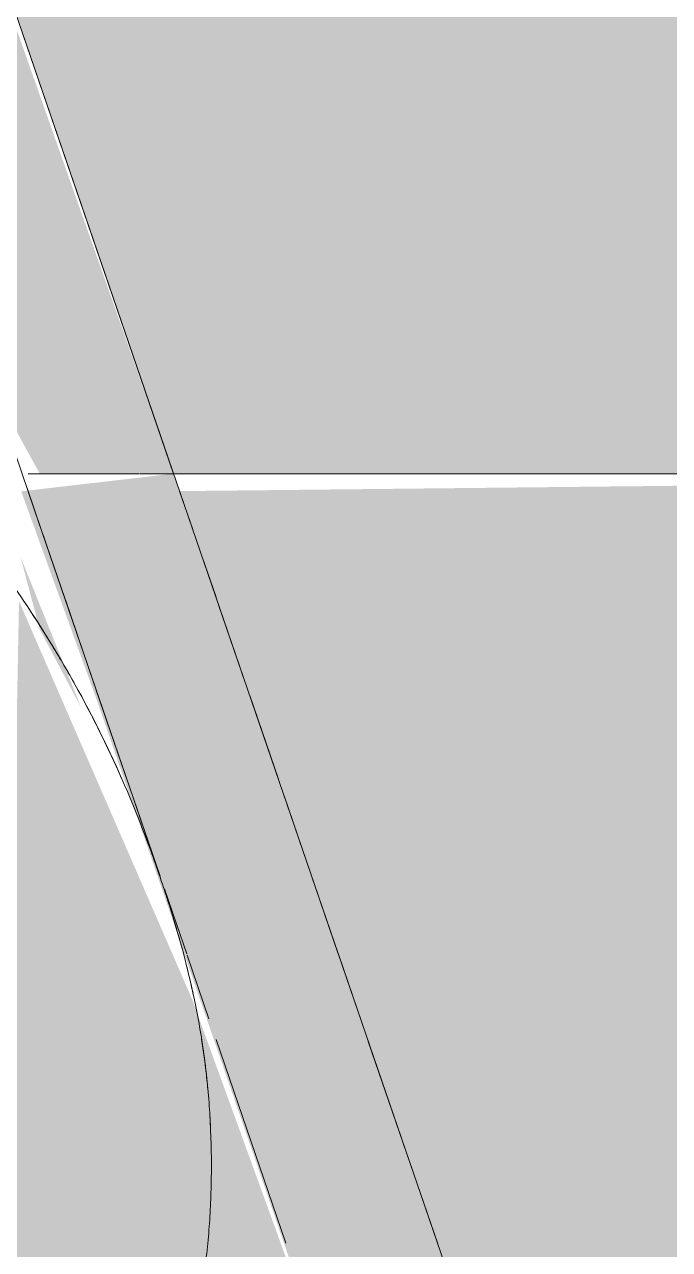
# Model space of a CAD drawing. Header units: millimetres. Extents: x 63432 to 177405, y -1987 to 27578.
# Drawn here: x 163043.96 to 163052.51, y 8829.22 to 8845.45 of the extents above; entities that cross this region are included whole.
import ezdxf

# ---------------------------------------------------------------- set-up
doc = ezdxf.new("R2010")
doc.units = ezdxf.units.MM
for name, color, linetype, lineweight, true_color in [('I-FURN-16', 7, 'Continuous', 9, 0xd1b79e), ('I-FURN-19', 7, 'Continuous', 9, 0x242424), ('I-FURN-20', 7, 'Continuous', 9, 0x3a3a3a), ('I-FURN-22', 7, 'Continuous', 9, 0x302a24), ('I-FURN-24', 7, 'Continuous', 9, 0x1e1e1e), ('I-FURN-26', 7, 'Continuous', 9, 0x2d2d2d), ('I-FURN-28', 7, 'Continuous', 9, 0x1a1a1a), ('I-FURN-30', 7, 'Continuous', 9, 0x4c4c4c), ('I-FURN-31', 7, 'Continuous', 9, 0x221e1a), ('I-FURN-32', 7, 'Continuous', 9, 0x2a241e), ('I-FURN-35', 7, 'Continuous', 9, 0x171717), ('I-FURN-36', 7, 'Continuous', 9, 0x121212), ('I-FURN-37', 7, 'Continuous', 9, 0x584c3f), ('I-FURN-38', 7, 'Continuous', 9, 0xa58c72), ('I-FURN-40', 7, 'Continuous', 9, 0x312b25), ('I-FURN-44', 7, 'Continuous', 9, 0x352d25), ('I-FURN-45', 7, 'Continuous', 9, 0x3f372f), ('I-FURN-48', 7, 'Continuous', 9, 0x131313), ('I-FURN-52', 7, 'Continuous', 9, 0x27231e), ('I-FURN-55', 7, 'Continuous', 9, 0x3d3731), ('I-FURN-56', 7, 'Continuous', 9, 0x514840), ('I-FURN-6', 7, 'Continuous', 9, 0xc0c0c0), ('I-FURN-61', 7, 'Continuous', 9, 0xcabbac), ('I-FURN-62', 7, 'Continuous', 9, 0x8b8b8b), ('I-FURN-63', 7, 'Continuous', 9, 0x4c443d), ('I-FURN-66', 7, 'Continuous', 9, 0x6e6155), ('I-FURN-67', 7, 'Continuous', 9, 0x332d27), ('I-FURN-68', 7, 'Continuous', 9, 0x423a31), ('I-FURN-70', 7, 'Continuous', 9, 0x786d63), ('I-FURN-71', 7, 'Continuous', 9, 0xa59687), ('I-FURN-75', 7, 'Continuous', 9, 0x6b635c), ('I-FURN-77', 7, 'Continuous', 9, 0x92877d), ('I-FURN-78', 7, 'Continuous', 9, 0x58514a)]:
    doc.layers.add(name, color=color, linetype=linetype, lineweight=lineweight, true_color=true_color)
doc.layers.add('I-FURN-17', color=7, linetype='Continuous', lineweight=9, true_color=0x111111, transparency=0.7)
doc.layers.add('I-FURN-18', color=7, linetype='Continuous', lineweight=9, true_color=0xe2b180, transparency=0.7)

# ---------------------------------------------------------------- blocks, each defined once
blk = doc.blocks.new('Chair - Tablet Arm - Chair - Tablet Arm-V78-Развертка 3_12-6')
at = {"layer": 'I-FURN-17'}
h = blk.add_hatch(color=256, dxfattribs=at)
h.paths.add_polyline_path([(-81122.981, 8826.8), (-81120.695, 8826.863), (-81124.356, 8839.031), (-81124.496, 8839.5), (-81315.015, 8839.231), (-81316.609, 8834.517), (-81319.241, 8826.8), (-81157.593, 8826.8)])
h.paths.add_polyline_path([(-81105.323, 8826.8), (-81088.041, 8826.8), (-81088.041, 8839.5), (-81109.598, 8839.269), (-81105.335, 8826.833)])
for points in [[(-81107.213, 8826.8), (-81105.335, 8826.833), (-81109.678, 8839.5), (-81111.698, 8839.266), (-81110.691, 8836.486), (-81107.355, 8826.8)], [(-81110.903, 8836.401), (-81111.707, 8838.396), (-81111.452, 8837.434), (-81111.031, 8836.641)]]:
    blk.add_hatch(color=256, dxfattribs=at).paths.add_polyline_path(points)
h = blk.add_hatch(color=256, dxfattribs=at)
h.paths.add_polyline_path([(-81114.046, 8826.8), (-81107.378, 8826.874), (-81109.433, 8832.533), (-81111.727, 8837.81), (-81111.759, 8836.12), (-81112.53, 8835.166), (-81114.608, 8833.117), (-81115.982, 8832.447), (-81114.063, 8826.85)])
h.paths.add_polyline_path([(-81113.529, 8834.015), (-81113.076, 8834.563), (-81113.526, 8834.02)])
h.paths.add_polyline_path([(-81112.401, 8835.584), (-81111.824, 8836.319), (-81112.096, 8836.264), (-81112.296, 8835.836)])
at = {"layer": 'I-FURN-18'}
h = blk.add_hatch(color=256, dxfattribs=at)
h.paths.add_polyline_path([(-81127.34, 8839.5), (-81124.151, 8839.5), (-81124.065, 8842.304), (-81127.458, 8852.2), (-81156.5, 8852.2), (-81156.5, 8839.5), (-81131.162, 8839.5)])
h.paths.add_polyline_path([(-81088.371, 8839.5), (-81086.1, 8839.727), (-81080.3, 8840.405), (-81080.3, 8852.2), (-81113.951, 8851.964), (-81109.678, 8839.5), (-81093.142, 8839.5)])
h = blk.add_hatch(color=256, dxfattribs=at)
h.paths.add_polyline_path([(-81115.561, 8839.5), (-81113.123, 8839.5), (-81114.166, 8840.322), (-81116.116, 8841.38), (-81118.942, 8841.08), (-81120.224, 8839.5), (-81116.045, 8839.5)])
h.paths.add_polyline_path([(-81110.129, 8839.5), (-81109.678, 8839.5), (-81114.166, 8852.2), (-81127.458, 8852.2), (-81123.519, 8841.378), (-81122.331, 8843.079), (-81119.733, 8844.5), (-81116.909, 8844.623), (-81114.166, 8843.34), (-81112.352, 8841.141), (-81111.452, 8839.5), (-81110.342, 8839.5)])
at = {"layer": 'I-FURN-19'}
for p, q in [((-81109.423, 8838.758), (-81109.598, 8839.269)), ((-81109.116, 8837.861), (-81109.299, 8838.396)), ((-81108.729, 8836.732), (-81109.082, 8837.763)), ((-81108.289, 8835.45), (-81108.669, 8836.559)), ((-81107.496, 8833.136), (-81108.213, 8835.229)), ((-81107.183, 8832.224), (-81107.489, 8833.117)), ((-81106.177, 8829.29), (-81107.098, 8831.975))]:
    blk.add_line(p, q, dxfattribs=at)
at = {"layer": 'I-FURN-22'}
for p, q in [((-81110.139, 8839.5), (-81111.45, 8839.5)), ((-81109.458, 8839.5), (-81109.919, 8839.5))]:
    blk.add_line(p, q, dxfattribs=at)
at = {"layer": 'I-FURN-24'}
blk.add_line((-81109.868, 8834.194), (-81110.183, 8835.113), dxfattribs=at)
for points, knots in [([(-81110.218, 8835.113), (-81110.124, 8834.883), (-81110.007, 8834.579), (-81109.897, 8834.269), (-81109.872, 8834.195)], [-0.55555556, -0.55555556, -0.55555556, -0.55555556, -0.52777778, -0.51915462, -0.51915462, -0.51915462, -0.51915462]), ([(-81109.805, 8833.998), (-81109.772, 8833.899), (-81109.68, 8833.613), (-81109.597, 8833.326), (-81109.547, 8833.138)], [-0.51148303, -0.51148303, -0.51148303, -0.51148303, -0.5, -0.47829669, -0.47829669, -0.47829669, -0.47829669])]:
    blk.add_open_spline(points, degree=3, knots=knots, dxfattribs=at)
blk.add_open_spline([(-81109.543, 8833.12), (-81109.498, 8832.951), (-81109.457, 8832.782), (-81109.421, 8832.613)], degree=3, dxfattribs=at)
at = {"layer": 'I-FURN-31'}
for p, q in [((-81111.45, 8839.5), (-81110.139, 8839.5)), ((-81109.919, 8839.5), (-81109.458, 8839.5))]:
    blk.add_line(p, q, dxfattribs=at)
at = {"layer": 'I-FURN-32'}
for p, q in [((-81110.342, 8839.5), (-81111.607, 8839.5)), ((-81109.678, 8839.5), (-81110.129, 8839.5))]:
    blk.add_line(p, q, dxfattribs=at)
at = {"layer": 'I-FURN-35'}
for p, q in [((-81111.621, 8839.306), (-81111.429, 8838.747)), ((-81111.121, 8837.848), (-81111.413, 8838.7)), ((-81111.404, 8838.675), (-81111.309, 8838.396)), ((-81110.726, 8836.696), (-81111.113, 8837.826)), ((-81110.286, 8835.412), (-81110.703, 8836.63)), ((-81110.183, 8835.113), (-81109.868, 8834.194)), ((-81109.499, 8833.117), (-81109.21, 8832.275)), ((-81109.116, 8832), (-81108.19, 8829.301))]:
    blk.add_line(p, q, dxfattribs=at)
at = {"layer": 'I-FURN-35', "flags": 128}
blk.add_lwpolyline([(-81109.8, 8833.995), (-81109.642, 8833.534), (-81109.505, 8833.134)], dxfattribs=at)
at = {"layer": 'I-FURN-35'}
blk.add_open_spline([(-81110.853, 8836.462), (-81110.673, 8836.124), (-81110.505, 8835.777), (-81110.351, 8835.425)], degree=3, dxfattribs=at)
for points, knots in [([(-81109.307, 8832.005), (-81109.282, 8831.847), (-81109.25, 8831.605), (-81109.226, 8831.361), (-81109.218, 8831.277)], [-0.43480809, -0.43480809, -0.43480809, -0.43480809, -0.41666667, -0.40709499, -0.40709499, -0.40709499, -0.40709499]), ([(-81109.198, 8831.01), (-81109.194, 8830.938), (-81109.177, 8830.622), (-81109.173, 8830.183), (-81109.193, 8829.699), (-81109.21, 8829.46), (-81109.221, 8829.341)], [-0.3969804, -0.3969804, -0.3969804, -0.3969804, -0.38888889, -0.36111111, -0.34722222, -0.33333333, -0.33333333, -0.33333333, -0.33333333])]:
    blk.add_open_spline(points, degree=3, knots=knots, dxfattribs=at)
at = {"layer": 'I-FURN-36'}
for p, q in [((-81111.309, 8838.396), (-81111.121, 8837.848)), ((-81111.113, 8837.826), (-81110.726, 8836.696)), ((-81110.703, 8836.63), (-81110.286, 8835.412))]:
    blk.add_line(p, q, dxfattribs=at)
at = {"layer": 'I-FURN-38'}
blk.add_line((-81109.678, 8839.5), (-81113.951, 8851.964), dxfattribs=at)
at = {"layer": 'I-FURN-40'}
blk.add_line((-81088.041, 8839.5), (-81109.678, 8839.5), dxfattribs=at)
at = {"layer": 'I-FURN-44'}
for p, q in [((-81110.342, 8839.5), (-81111.607, 8839.5)), ((-81109.678, 8839.5), (-81110.129, 8839.5))]:
    blk.add_line(p, q, dxfattribs=at)
at = {"layer": 'I-FURN-45'}
blk.add_line((-81088.041, 8839.5), (-81109.678, 8839.5), dxfattribs=at)
at = {"layer": 'I-FURN-48'}
for points in [[(-81111.611, 8837.733), (-81111.512, 8837.584), (-81111.416, 8837.433), (-81111.322, 8837.28)], [(-81111.309, 8837.258), (-81111.202, 8837.084), (-81111.098, 8836.907), (-81110.998, 8836.728)]]:
    blk.add_open_spline(points, degree=3, dxfattribs=at)
at = {"layer": 'I-FURN-52'}
blk.add_line((-81109.458, 8839.5), (-81102.618, 8839.5), dxfattribs=at)
at = {"layer": 'I-FURN-55'}
blk.add_line((-81081.764, 8839.5), (-81109.458, 8839.5), dxfattribs=at)
blk = doc.blocks.new('Chair - Tablet Arm - Chair - Tablet Arm-V81-Развертка 3_12-6')
at = {"layer": 'I-FURN-19'}
for p, q in [((-81111.621, 8839.306), (-81111.429, 8838.747)), ((-81111.404, 8838.675), (-81111.309, 8838.396)), ((-81110.183, 8835.113), (-81109.868, 8834.194)), ((-81109.8, 8833.995), (-81109.642, 8833.534)), ((-81109.642, 8833.534), (-81109.505, 8833.134)), ((-81109.499, 8833.117), (-81109.21, 8832.275)), ((-81109.116, 8832), (-81108.19, 8829.301))]:
    blk.add_line(p, q, dxfattribs=at)
for points in [[(-81111.611, 8837.733), (-81111.512, 8837.584), (-81111.416, 8837.433), (-81111.322, 8837.28)], [(-81111.309, 8837.258), (-81111.202, 8837.084), (-81111.098, 8836.907), (-81110.998, 8836.728)]]:
    blk.add_open_spline(points, degree=3, dxfattribs=at)
at = {"layer": 'I-FURN-20'}
blk.add_line((-81109.868, 8834.194), (-81110.183, 8835.113), dxfattribs=at)
for points, knots in [([(-81110.218, 8835.113), (-81110.124, 8834.883), (-81110.007, 8834.579), (-81109.897, 8834.269), (-81109.872, 8834.195)], [-0.55555556, -0.55555556, -0.55555556, -0.55555556, -0.52777778, -0.51915462, -0.51915462, -0.51915462, -0.51915462]), ([(-81109.805, 8833.998), (-81109.772, 8833.899), (-81109.68, 8833.613), (-81109.597, 8833.326), (-81109.547, 8833.138)], [-0.51148303, -0.51148303, -0.51148303, -0.51148303, -0.5, -0.47829669, -0.47829669, -0.47829669, -0.47829669])]:
    blk.add_open_spline(points, degree=3, knots=knots, dxfattribs=at)
blk.add_open_spline([(-81109.543, 8833.12), (-81109.498, 8832.951), (-81109.457, 8832.782), (-81109.421, 8832.613)], degree=3, dxfattribs=at)
at = {"layer": 'I-FURN-26'}
for p, q in [((-81111.121, 8837.848), (-81111.413, 8838.7)), ((-81110.726, 8836.696), (-81111.113, 8837.826)), ((-81110.286, 8835.412), (-81110.703, 8836.63))]:
    blk.add_line(p, q, dxfattribs=at)
blk.add_open_spline([(-81110.853, 8836.462), (-81110.673, 8836.124), (-81110.505, 8835.777), (-81110.351, 8835.425)], degree=3, dxfattribs=at)
for points, knots in [([(-81109.307, 8832.005), (-81109.282, 8831.847), (-81109.25, 8831.605), (-81109.226, 8831.361), (-81109.218, 8831.277)], [-0.43480809, -0.43480809, -0.43480809, -0.43480809, -0.41666667, -0.40709499, -0.40709499, -0.40709499, -0.40709499]), ([(-81109.198, 8831.01), (-81109.194, 8830.938), (-81109.177, 8830.622), (-81109.173, 8830.183), (-81109.193, 8829.699), (-81109.21, 8829.46), (-81109.221, 8829.341)], [-0.3969804, -0.3969804, -0.3969804, -0.3969804, -0.38888889, -0.36111111, -0.34722222, -0.33333333, -0.33333333, -0.33333333, -0.33333333])]:
    blk.add_open_spline(points, degree=3, knots=knots, dxfattribs=at)
at = {"layer": 'I-FURN-28'}
for p, q in [((-81111.309, 8838.396), (-81111.121, 8837.848)), ((-81111.113, 8837.826), (-81110.726, 8836.696)), ((-81110.703, 8836.63), (-81110.286, 8835.412))]:
    blk.add_line(p, q, dxfattribs=at)
at = {"layer": 'I-FURN-30'}
for p, q in [((-81109.423, 8838.758), (-81109.598, 8839.269)), ((-81109.116, 8837.861), (-81109.299, 8838.396)), ((-81108.729, 8836.732), (-81109.082, 8837.763)), ((-81108.289, 8835.45), (-81108.669, 8836.559)), ((-81107.496, 8833.136), (-81108.213, 8835.229)), ((-81107.183, 8832.224), (-81107.489, 8833.117)), ((-81106.177, 8829.29), (-81107.098, 8831.975))]:
    blk.add_line(p, q, dxfattribs=at)
at = {"layer": 'I-FURN-37'}
for p, q in [((-81110.342, 8839.5), (-81111.607, 8839.5)), ((-81109.678, 8839.5), (-81110.129, 8839.5))]:
    blk.add_line(p, q, dxfattribs=at)
at = {"layer": 'I-FURN-55'}
blk.add_line((-81109.458, 8839.5), (-81102.618, 8839.5), dxfattribs=at)
at = {"layer": 'I-FURN-56'}
blk.add_line((-81088.041, 8839.5), (-81109.678, 8839.5), dxfattribs=at)
at = {"layer": 'I-FURN-63'}
for p, q in [((-81110.139, 8839.5), (-81111.45, 8839.5)), ((-81109.458, 8839.5), (-81109.919, 8839.5))]:
    blk.add_line(p, q, dxfattribs=at)
at = {"layer": 'I-FURN-66'}
blk.add_line((-81088.041, 8839.5), (-81109.678, 8839.5), dxfattribs=at)
at = {"layer": 'I-FURN-67'}
for p, q in [((-81111.45, 8839.5), (-81110.139, 8839.5)), ((-81109.919, 8839.5), (-81109.458, 8839.5))]:
    blk.add_line(p, q, dxfattribs=at)
at = {"layer": 'I-FURN-68'}
for p, q in [((-81110.342, 8839.5), (-81111.607, 8839.5)), ((-81109.678, 8839.5), (-81110.129, 8839.5))]:
    blk.add_line(p, q, dxfattribs=at)
at = {"layer": 'I-FURN-71'}
blk.add_line((-81109.678, 8839.5), (-81113.951, 8851.964), dxfattribs=at)
at = {"layer": 'I-FURN-75'}
blk.add_line((-81081.764, 8839.5), (-81109.458, 8839.5), dxfattribs=at)
blk = doc.blocks.new('Chair - Tablet Arm - Chair - Tablet Arm-V88-Развертка 3_12-6')
at = {"layer": 'I-FURN-20'}
for p, q in [((-81111.309, 8838.396), (-81111.121, 8837.848)), ((-81111.113, 8837.826), (-81110.726, 8836.696)), ((-81110.703, 8836.63), (-81110.286, 8835.412))]:
    blk.add_line(p, q, dxfattribs=at)
at = {"layer": 'I-FURN-30'}
for p, q in [((-81111.621, 8839.306), (-81111.429, 8838.747)), ((-81111.404, 8838.675), (-81111.309, 8838.396)), ((-81110.183, 8835.113), (-81109.868, 8834.194)), ((-81109.8, 8833.995), (-81109.642, 8833.534)), ((-81109.642, 8833.534), (-81109.505, 8833.134)), ((-81109.499, 8833.117), (-81109.21, 8832.275)), ((-81109.116, 8832), (-81108.19, 8829.301))]:
    blk.add_line(p, q, dxfattribs=at)
at = {"layer": 'I-FURN-6'}
for p, q in [((-80971.694, 8437.047), (-81175.226, 9030.683)), ((-81080.3, 8839.5), (-81109.458, 8839.5))]:
    blk.add_line(p, q, dxfattribs=at)
at = {"layer": 'I-FURN-61'}
blk.add_line((-81088.041, 8839.5), (-81109.678, 8839.5), dxfattribs=at)
at = {"layer": 'I-FURN-62'}
for p, q in [((-81110.139, 8839.5), (-81111.45, 8839.5)), ((-81109.458, 8839.5), (-81109.919, 8839.5))]:
    blk.add_line(p, q, dxfattribs=at)
at = {"layer": 'I-FURN-62', "flags": 128}
blk.add_lwpolyline([(-81109.858, 8834.165), (-81111.521, 8839.016), (-81112.035, 8840.514)], dxfattribs=at)
at = {"layer": 'I-FURN-62'}
for points, knots in [([(-81117.649, 8841.422), (-81117.589, 8841.431), (-81117.284, 8841.469), (-81116.863, 8841.484), (-81116.45, 8841.452), (-81116.217, 8841.42), (-81116.044, 8841.389), (-81115.872, 8841.349), (-81115.644, 8841.283), (-81115.249, 8841.134), (-81114.699, 8840.843), (-81114.179, 8840.484), (-81113.836, 8840.218), (-81113.646, 8840.065), (-81113.461, 8839.912), (-81113.237, 8839.715), (-81112.891, 8839.377), (-81112.318, 8838.738), (-81111.883, 8838.143), (-81111.611, 8837.733)], [-0.95127, -0.95127, -0.95127, -0.95127, -0.9444444, -0.9166667, -0.9027778, -0.8958333, -0.8888889, -0.8819444, -0.875, -0.8611111, -0.8333333, -0.8055556, -0.7916667, -0.7847222, -0.7777778, -0.7638889, -0.75, -0.7222222, -0.6666667, -0.6666667, -0.6666667, -0.6666667]), ([(-81111.611, 8837.733), (-81111.339, 8837.323), (-81110.832, 8836.477), (-81110.302, 8835.347), (-81109.946, 8834.419), (-81109.623, 8833.463), (-81109.375, 8832.497), (-81109.235, 8831.532), (-81109.179, 8830.795), (-81109.173, 8830.183), (-81109.193, 8829.699), (-81109.218, 8829.34), (-81109.26, 8828.985), (-81109.342, 8828.515), (-81109.485, 8827.931), (-81109.662, 8827.348), (-81109.792, 8826.939), (-81109.866, 8826.705), (-81109.92, 8826.53), (-81109.977, 8826.354), (-81110.06, 8826.121), (-81110.173, 8825.831), (-81110.318, 8825.484), (-81110.515, 8825.022), (-81110.702, 8824.556), (-81110.832, 8824.142), (-81110.892, 8823.903), (-81110.93, 8823.723), (-81110.961, 8823.541), (-81110.998, 8823.298), (-81111.049, 8822.871), (-81111.083, 8822.254), (-81111.062, 8821.576), (-81111.018, 8821.144), (-81110.995, 8820.963)], [-0.6666667, -0.6666667, -0.6666667, -0.6666667, -0.6111111, -0.5555556, -0.5277778, -0.5, -0.4444444, -0.4166667, -0.3888889, -0.3611111, -0.3472222, -0.3333333, -0.3194444, -0.3055556, -0.2777778, -0.25, -0.2361111, -0.2291667, -0.2222222, -0.2152778, -0.2083333, -0.1944444, -0.1805556, -0.1666667, -0.1388889, -0.125, -0.1180556, -0.1111111, -0.1041667, -0.0972222, -0.0833333, -0.0555556, -0.0277778, -0.0080259, -0.0080259, -0.0080259, -0.0080259])]:
    blk.add_open_spline(points, degree=3, knots=knots, dxfattribs=at)
at = {"layer": 'I-FURN-70'}
for p, q in [((-81110.342, 8839.5), (-81111.607, 8839.5)), ((-81109.678, 8839.5), (-81110.129, 8839.5))]:
    blk.add_line(p, q, dxfattribs=at)
at = {"layer": 'I-FURN-71'}
for p, q in [((-81110.342, 8839.5), (-81111.607, 8839.5)), ((-81109.678, 8839.5), (-81110.129, 8839.5))]:
    blk.add_line(p, q, dxfattribs=at)
at = {"layer": 'I-FURN-75'}
blk.add_line((-81109.458, 8839.5), (-81081.764, 8839.5), dxfattribs=at)
at = {"layer": 'I-FURN-77'}
blk.add_line((-81088.041, 8839.5), (-81109.678, 8839.5), dxfattribs=at)
at = {"layer": 'I-FURN-78'}
for p, q in [((-81111.45, 8839.5), (-81110.139, 8839.5)), ((-81109.919, 8839.5), (-81109.458, 8839.5))]:
    blk.add_line(p, q, dxfattribs=at)

msp = doc.modelspace()

# ---------------------------------------------------------------- block references
at = {"layer": 'I-FURN-16'}
msp.add_blockref('Chair - Tablet Arm - Chair - Tablet Arm-V78-Развертка 3_12-6', (244155.618, 0), dxfattribs=at)
at = {"layer": 'I-FURN-6'}
msp.add_blockref('Chair - Tablet Arm - Chair - Tablet Arm-V88-Развертка 3_12-6', (244155.618, 0), dxfattribs=at)
at = {"layer": 'I-FURN-61'}
msp.add_blockref('Chair - Tablet Arm - Chair - Tablet Arm-V81-Развертка 3_12-6', (244155.618, 0), dxfattribs=at)

doc.saveas('drawing.dxf')
